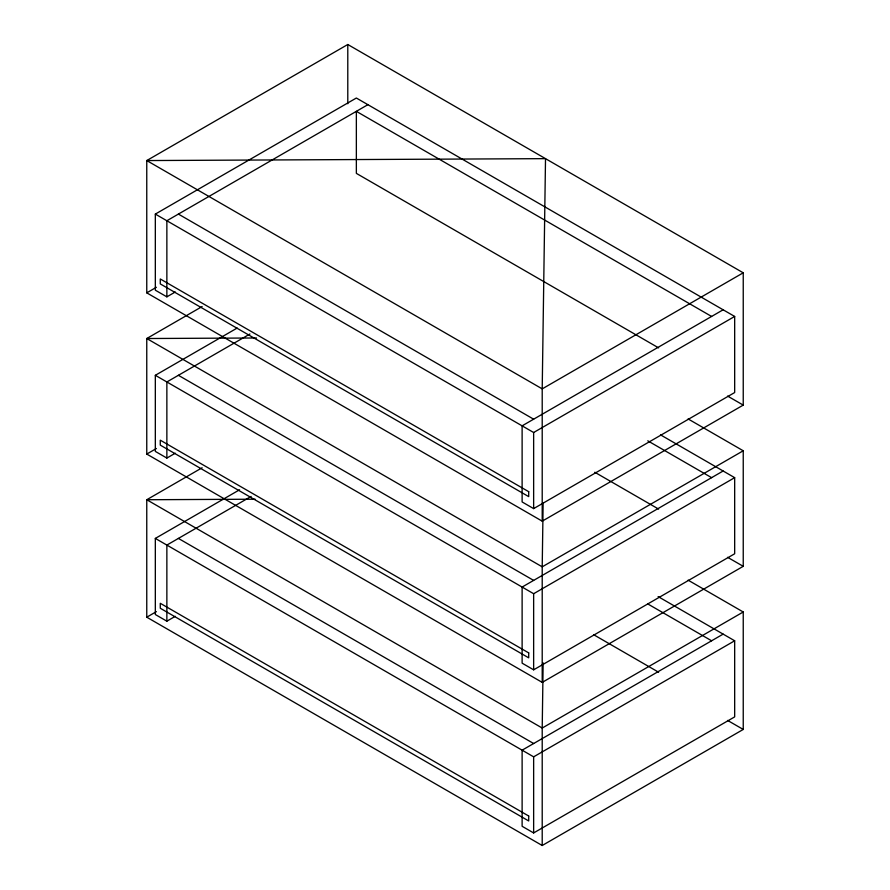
<?xml version="1.0" encoding="UTF-8"?>
<svg xmlns="http://www.w3.org/2000/svg" width="890" height="890" viewBox="0 0 890 890"><rect width="100%" height="100%" fill="white"/><g stroke="black" fill="none" stroke-linecap="round" stroke-linejoin="round"><path stroke-width="1.33" d="M543.134 503.039L542.21 566.83L542.21 682.385L743.239 566.318L743.239 450.774L688.115 418.945M543.145 662.861L542.21 728.042L542.21 845.5L743.239 729.444L743.239 611.986L688.115 580.158M347.79 44.5L146.761 160.556L146.761 292.855L542.21 521.162L743.239 405.106L743.239 272.807L347.79 44.5L347.79 103.763M175.297 291.987L166.864 296.848L155.327 290.196L155.327 214.09L356.356 98.022L734.673 316.451L734.673 392.546L533.644 508.613L522.119 501.949L522.119 425.843L723.136 309.787M367.882 104.686L166.864 220.742L166.864 296.848M146.761 292.855L156.395 287.292M202.13 306.549L146.761 338.523L146.761 454.067L542.21 682.385M175.297 453.199L166.864 458.061L155.327 451.408L155.327 375.302L237.185 328.043M249.923 334.006L166.864 381.966L166.864 458.061M146.761 454.067L156.395 448.516M202.13 467.762L146.761 499.735L146.761 617.193L542.21 845.5M175.297 616.314L166.864 621.187L155.327 614.523L155.327 538.417L239.588 489.767M251.125 496.431L166.864 545.081L166.864 621.187M146.761 617.193L156.395 611.63M743.239 272.807L542.21 388.874L146.761 160.556L545.514 158.654L542.21 388.874L542.21 521.162M155.327 214.09L533.644 432.507L734.673 316.451M743.239 450.774L542.21 566.83L146.761 338.523L256.52 337.989M723.136 470.999L522.119 587.055L522.119 663.161L533.644 669.825L734.673 553.769L734.673 477.663L660.514 434.854M155.327 375.302L533.644 593.719L734.673 477.663M743.239 611.986L542.21 728.042L146.761 499.735L255.13 499.212M723.136 634.125L522.119 750.181L522.119 826.287L533.644 832.94L734.673 716.884L734.673 640.778L658.111 596.578M155.327 538.417L533.644 756.834L734.673 640.778M711.6 316.451L356.356 111.35L356.356 173.372L658.611 347.879M727.608 396.083L743.239 405.106M647.775 440.817L711.6 477.663M178.401 214.09L533.644 419.19M594.787 472.245L658.611 509.091M727.608 557.307L743.239 566.318M647.775 603.932L711.6 640.778M178.401 375.302L533.644 580.402M593.585 634.67L658.611 672.217M727.608 720.422L743.239 729.444M178.401 538.417L533.644 743.517M533.644 432.507L533.644 508.613M533.644 593.719L533.644 669.825M533.644 756.834L533.644 832.94M528.705 491.68L160.278 278.971L160.278 283.91L528.705 496.62L528.705 491.68M528.705 652.893L160.278 440.183L160.278 445.122L528.705 657.832L528.705 652.893M528.705 816.008L160.278 603.298L160.278 608.248L528.705 820.958L528.705 816.008"/></g></svg>
